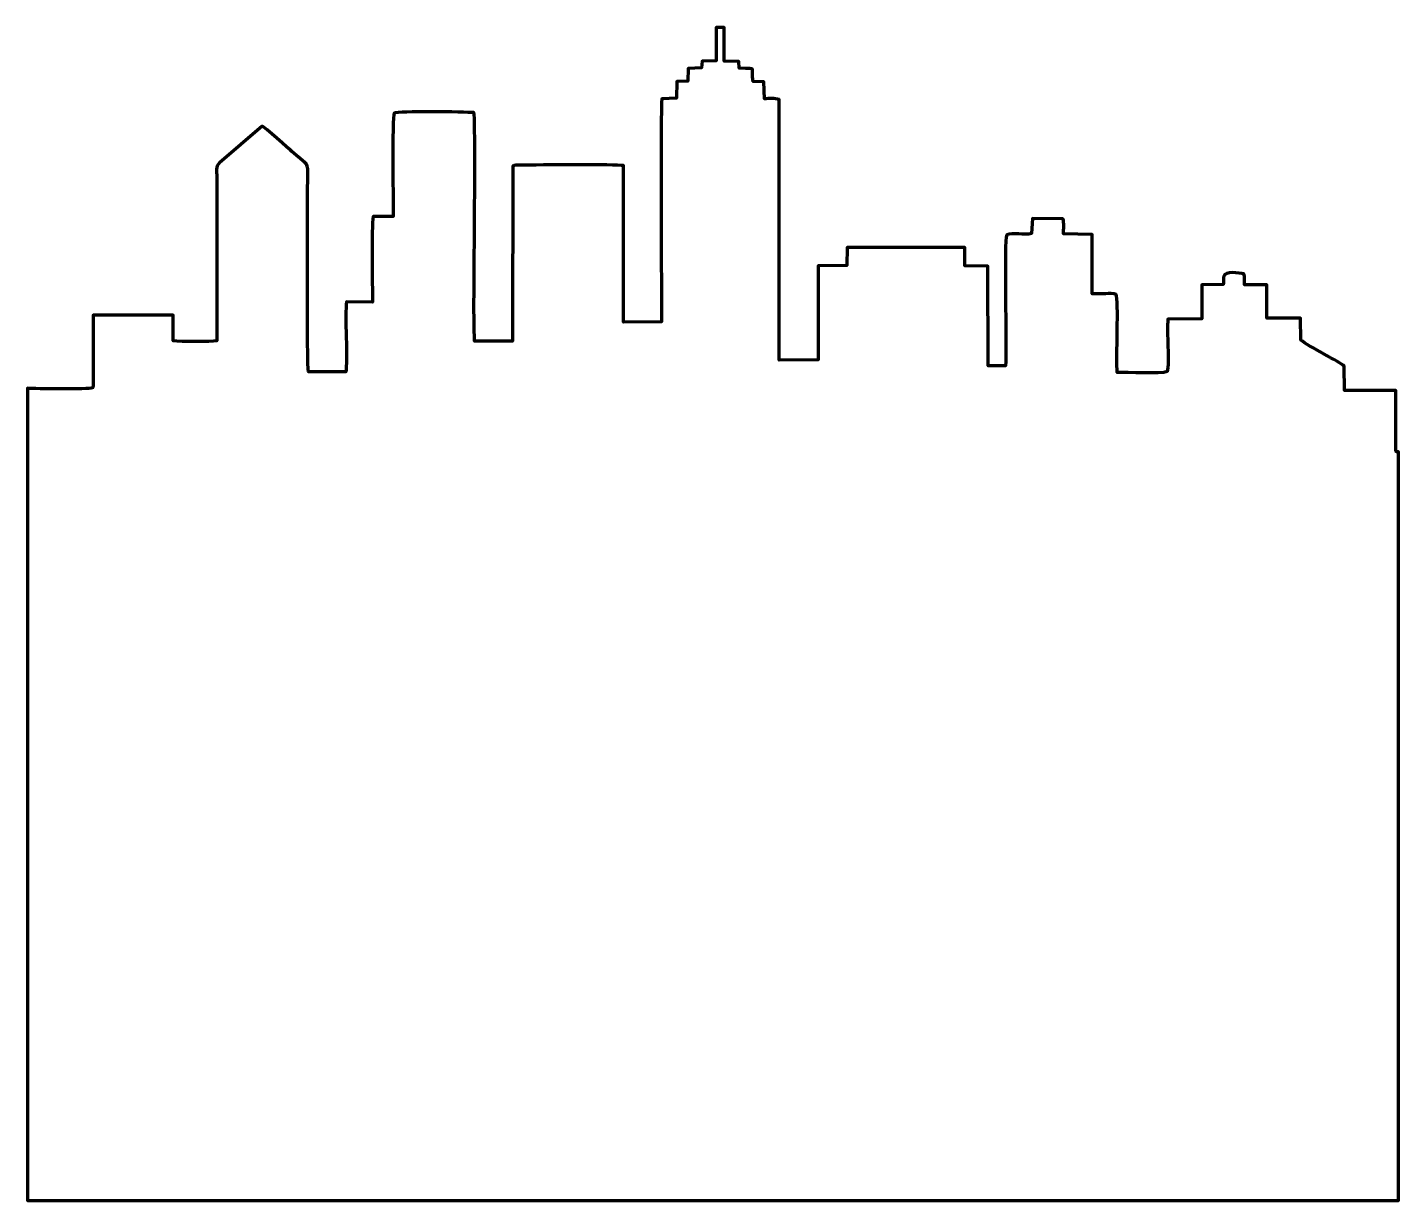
# Model space of a CAD drawing. Header units: millimetres. Extents: x -44.5 to 44.5, y -38 to 38.
import ezdxf

# ---------------------------------------------------------------- set-up
doc = ezdxf.new("R2010")
doc.units = ezdxf.units.MM
doc.header["$MEASUREMENT"] = 0
doc.layers.add('Layer 1', color=7, linetype='Continuous')

msp = doc.modelspace()

# ---------------------------------------------------------------- linework, layer by layer
at = {"layer": 'Layer 1', "lineweight": 70}
for points, knots in [([(44.45, 5.8218), (44.45, 5.8218), (44.45, 10.513), (44.45, 10.513), (44.45, 10.513), (44.1726, 10.5207), (44.3437, 10.5214), (44.2765, 10.5724), (44.2765, 10.5724), (44.2765, 10.5724), (44.2757, 14.4842), (44.2757, 14.4842), (44.2757, 14.4842), (44.2757, 14.4842), (40.9418, 14.4816), (40.9418, 14.4816), (40.9418, 14.4816), (40.9418, 14.4816), (40.9323, 16.0672), (40.9323, 16.0672), (40.9323, 16.0672), (40.6715, 16.3199), (38.5496, 17.3775), (38.1145, 17.7577), (38.1145, 17.7577), (38.1145, 17.7577), (38.0932, 19.1718), (38.0932, 19.1718), (38.0932, 19.1718), (38.0932, 19.1718), (35.9052, 19.1847), (35.9052, 19.1847), (35.9052, 19.1847), (35.9052, 19.1847), (35.8984, 21.3327), (35.8984, 21.3327), (35.8984, 21.3327), (35.8984, 21.3327), (34.4672, 21.3348), (34.4672, 21.3348), (34.4672, 21.3348), (34.4514, 21.5597), (34.4841, 21.8696), (34.4143, 22.0467), (34.4143, 22.0467), (34.1486, 22.125), (33.1883, 22.2551), (33.1211, 21.9029), (33.1211, 21.9029), (33.1071, 21.8297), (33.1085, 21.812), (33.1042, 21.7381), (33.1042, 21.7381), (33.0949, 21.5801), (33.1118, 21.5243), (33.0824, 21.3526), (33.0824, 21.3526), (33.0824, 21.3526), (31.6879, 21.3301), (31.6879, 21.3301), (31.6879, 21.3301), (31.6879, 21.3301), (31.684, 19.1288), (31.684, 19.1288), (31.684, 19.1288), (31.684, 19.1288), (29.496, 19.1061), (29.496, 19.1061), (29.496, 19.1061), (29.3961, 18.2927), (29.6227, 16.2841), (29.4413, 15.7127), (29.4413, 15.7127), (29.0691, 15.558), (26.8311, 15.6815), (26.208, 15.6621), (26.208, 15.6621), (26.1152, 16.4591), (26.3223, 20.4001), (26.1419, 20.7036), (26.1419, 20.7036), (26.0372, 20.8178), (25.6231, 20.7614), (25.4477, 20.7608), (25.4477, 20.7608), (25.1613, 20.7598), (24.8749, 20.761), (24.5884, 20.76), (24.5884, 20.76), (24.5884, 20.76), (24.5862, 24.608), (24.5862, 24.608), (24.5862, 24.608), (24.5862, 24.608), (22.7211, 24.6373), (22.7211, 24.6373), (22.7211, 24.6373), (22.7348, 24.9559), (22.7783, 25.3338), (22.6901, 25.6268), (22.6901, 25.6268), (22.6901, 25.6268), (20.716, 25.6391), (20.716, 25.6391), (20.716, 25.6391), (20.716, 25.6391), (20.6597, 24.6759), (20.6597, 24.6759), (20.6597, 24.6759), (20.2164, 24.5108), (19.3966, 24.7742), (19.0468, 24.5758), (19.0468, 24.5758), (18.8503, 24.2611), (19.0453, 17.2184), (18.9726, 16.0973), (18.9726, 16.0973), (18.9726, 16.0973), (17.8343, 16.0979), (17.8343, 16.0979), (17.8343, 16.0979), (17.8343, 16.0979), (17.8268, 22.5514), (17.8268, 22.5514), (17.8268, 22.5514), (17.8268, 22.5514), (16.3345, 22.5782), (16.3345, 22.5782), (16.3345, 22.5782), (16.3345, 22.5782), (16.3259, 23.7553), (16.3259, 23.7553), (16.3259, 23.7553), (16.3259, 23.7553), (8.705, 23.7558), (8.705, 23.7558), (8.705, 23.7558), (8.705, 23.7558), (8.6835, 22.5981), (8.6835, 22.5981), (8.6835, 22.5981), (8.6835, 22.5981), (6.8222, 22.5663), (6.8222, 22.5663), (6.8222, 22.5663), (6.8222, 22.5663), (6.8095, 16.4776), (6.8095, 16.4776), (6.8095, 16.4776), (6.8095, 16.4776), (4.2882, 16.4537), (4.2882, 16.4537), (4.2882, 16.4537), (4.2882, 16.4537), (4.2816, 33.3519), (4.2816, 33.3519), (4.2816, 33.3519), (4.0028, 33.4586), (3.6347, 33.4033), (3.3283, 33.4056), (3.3283, 33.4056), (3.3283, 33.4056), (3.2947, 34.5082), (3.2947, 34.5082), (3.2947, 34.5082), (3.2947, 34.5082), (2.606, 34.5285), (2.606, 34.5285), (2.606, 34.5285), (2.3669, 35.4592), (3.0556, 35.3494), (1.699, 35.3802), (1.699, 35.3802), (1.699, 35.3802), (1.6674, 35.8305), (1.6674, 35.8305), (1.6674, 35.8305), (1.6674, 35.8305), (0.7262, 35.8522), (0.7262, 35.8522), (0.7262, 35.8522), (0.7262, 35.8522), (0.7259, 38.0294), (0.7259, 38.0294), (0.7259, 38.0294), (0.7259, 38.0294), (0.2049, 38.0294), (0.2049, 38.0294), (0.2049, 38.0294), (0.2049, 38.0294), (0.2046, 35.861), (0.2046, 35.861), (0.2046, 35.861), (0.2046, 35.861), (-0.7029, 35.8431), (-0.7029, 35.8431), (-0.7029, 35.8431), (-0.7029, 35.8431), (-0.7381, 35.3992), (-0.7381, 35.3992), (-0.7381, 35.3992), (-0.7381, 35.3992), (-1.6005, 35.3705), (-1.6005, 35.3705), (-1.6005, 35.3705), (-1.6005, 35.3705), (-1.6296, 34.5381), (-1.6296, 34.5381), (-1.6296, 34.5381), (-1.6296, 34.5381), (-2.3491, 34.5199), (-2.3491, 34.5199), (-2.3491, 34.5199), (-2.3491, 34.5199), (-2.3558, 33.4437), (-2.3558, 33.4437), (-2.3558, 33.4437), (-2.3558, 33.4437), (-3.309, 33.3974), (-3.309, 33.3974), (-3.309, 33.3974), (-3.4311, 32.8514), (-3.3194, 20.078), (-3.3457, 18.946), (-3.3457, 18.946), (-3.3457, 18.946), (-5.8041, 18.9256), (-5.8041, 18.9256), (-5.8041, 18.9256), (-5.8041, 18.9256), (-5.8089, 29.0675), (-5.8089, 29.0675), (-5.8089, 29.0675), (-6.3252, 29.1699), (-11.1879, 29.1006), (-12.5598, 29.1044), (-12.5598, 29.1044), (-12.9892, 29.1056), (-12.8857, 29.0719), (-12.943, 29.0525), (-12.943, 29.0525), (-12.9548, 29.0485), (-12.9746, 29.0406), (-12.9886, 29.0316), (-12.9886, 29.0316), (-12.9886, 29.0316), (-13.0081, 17.6793), (-13.0081, 17.6793), (-13.0081, 17.6793), (-13.0081, 17.6793), (-15.4544, 17.6954), (-15.4544, 17.6954), (-15.4544, 17.6954), (-15.5438, 19.1166), (-15.4633, 23.3922), (-15.4633, 25.1211), (-15.4633, 25.1211), (-15.4633, 26.0323), (-15.4034, 32.1622), (-15.498, 32.5085), (-15.498, 32.5085), (-16.1132, 32.5487), (-20.4532, 32.6188), (-20.6674, 32.4639), (-20.6674, 32.4639), (-20.8178, 32.3198), (-20.7273, 25.9889), (-20.7314, 25.7627), (-20.7314, 25.7627), (-20.7314, 25.7627), (-22.0438, 25.7656), (-22.0438, 25.7656), (-22.0438, 25.7656), (-22.1368, 25.0703), (-22.0779, 21.2909), (-22.0851, 20.2267), (-22.0851, 20.2267), (-22.0851, 20.2267), (-23.752, 20.2282), (-23.752, 20.2282), (-23.752, 20.2282), (-23.8945, 19.4965), (-23.6641, 16.2971), (-23.8155, 15.7082), (-23.8155, 15.7082), (-23.8155, 15.7082), (-26.2368, 15.7003), (-26.2368, 15.7003), (-26.2368, 15.7003), (-26.3342, 16.0552), (-26.2935, 26.7113), (-26.2718, 28.6263), (-26.2718, 28.6263), (-26.2638, 29.3384), (-26.4289, 29.1801), (-27.2963, 29.9814), (-27.2963, 29.9814), (-27.4324, 30.1072), (-29.1324, 31.6233), (-29.2263, 31.6258), (-29.2263, 31.6258), (-29.2263, 31.6258), (-31.9979, 29.2464), (-31.9979, 29.2464), (-31.9979, 29.2464), (-32.263, 28.9934), (-32.1731, 28.7406), (-32.1722, 28.3278), (-32.1722, 28.3278), (-32.1722, 28.3278), (-32.1726, 17.7175), (-32.1726, 17.7175), (-32.1726, 17.7175), (-32.5213, 17.625), (-34.551, 17.6644), (-34.9985, 17.7036), (-34.9985, 17.7036), (-34.9985, 17.7036), (-34.9967, 19.3821), (-34.9967, 19.3821), (-34.9967, 19.3821), (-34.9967, 19.3821), (-40.1847, 19.3805), (-40.1847, 19.3805), (-40.1847, 19.3805), (-40.1847, 19.3805), (-40.1927, 14.7969), (-40.1927, 14.7969), (-40.1927, 14.7969), (-40.2281, 14.601), (-40.1959, 14.7326), (-40.2369, 14.6571), (-40.2369, 14.6571), (-40.4608, 14.5622), (-43.97, 14.5905), (-44.4484, 14.6347), (-44.4484, 14.6347), (-44.4484, 14.6347), (-44.45, 5.8218), (-44.45, 5.8218)], [0, 0, 0, 0, 0.0116279, 0.0116279, 0.0116279, 0.0116279, 0.0232558, 0.0232558, 0.0232558, 0.0232558, 0.0348837, 0.0348837, 0.0348837, 0.0348837, 0.0465116, 0.0465116, 0.0465116, 0.0465116, 0.0581395, 0.0581395, 0.0581395, 0.0581395, 0.0697674, 0.0697674, 0.0697674, 0.0697674, 0.0813953, 0.0813953, 0.0813953, 0.0813953, 0.0930233, 0.0930233, 0.0930233, 0.0930233, 0.1046512, 0.1046512, 0.1046512, 0.1046512, 0.1162791, 0.1162791, 0.1162791, 0.1162791, 0.127907, 0.127907, 0.127907, 0.127907, 0.1395349, 0.1395349, 0.1395349, 0.1395349, 0.1511628, 0.1511628, 0.1511628, 0.1511628, 0.1627907, 0.1627907, 0.1627907, 0.1627907, 0.1744186, 0.1744186, 0.1744186, 0.1744186, 0.1860465, 0.1860465, 0.1860465, 0.1860465, 0.1976744, 0.1976744, 0.1976744, 0.1976744, 0.2093023, 0.2093023, 0.2093023, 0.2093023, 0.2209302, 0.2209302, 0.2209302, 0.2209302, 0.2325581, 0.2325581, 0.2325581, 0.2325581, 0.244186, 0.244186, 0.244186, 0.244186, 0.255814, 0.255814, 0.255814, 0.255814, 0.2674419, 0.2674419, 0.2674419, 0.2674419, 0.2790698, 0.2790698, 0.2790698, 0.2790698, 0.2906977, 0.2906977, 0.2906977, 0.2906977, 0.3023256, 0.3023256, 0.3023256, 0.3023256, 0.3139535, 0.3139535, 0.3139535, 0.3139535, 0.3255814, 0.3255814, 0.3255814, 0.3255814, 0.3372093, 0.3372093, 0.3372093, 0.3372093, 0.3488372, 0.3488372, 0.3488372, 0.3488372, 0.3604651, 0.3604651, 0.3604651, 0.3604651, 0.372093, 0.372093, 0.372093, 0.372093, 0.3837209, 0.3837209, 0.3837209, 0.3837209, 0.3953488, 0.3953488, 0.3953488, 0.3953488, 0.4069767, 0.4069767, 0.4069767, 0.4069767, 0.4186047, 0.4186047, 0.4186047, 0.4186047, 0.4302326, 0.4302326, 0.4302326, 0.4302326, 0.4418605, 0.4418605, 0.4418605, 0.4418605, 0.4534884, 0.4534884, 0.4534884, 0.4534884, 0.4651163, 0.4651163, 0.4651163, 0.4651163, 0.4767442, 0.4767442, 0.4767442, 0.4767442, 0.4883721, 0.4883721, 0.4883721, 0.4883721, 0.5, 0.5, 0.5, 0.5, 0.5116279, 0.5116279, 0.5116279, 0.5116279, 0.5232558, 0.5232558, 0.5232558, 0.5232558, 0.5348837, 0.5348837, 0.5348837, 0.5348837, 0.5465116, 0.5465116, 0.5465116, 0.5465116, 0.5581395, 0.5581395, 0.5581395, 0.5581395, 0.5697674, 0.5697674, 0.5697674, 0.5697674, 0.5813953, 0.5813953, 0.5813953, 0.5813953, 0.5930233, 0.5930233, 0.5930233, 0.5930233, 0.6046512, 0.6046512, 0.6046512, 0.6046512, 0.6162791, 0.6162791, 0.6162791, 0.6162791, 0.627907, 0.627907, 0.627907, 0.627907, 0.6395349, 0.6395349, 0.6395349, 0.6395349, 0.6511628, 0.6511628, 0.6511628, 0.6511628, 0.6627907, 0.6627907, 0.6627907, 0.6627907, 0.6744186, 0.6744186, 0.6744186, 0.6744186, 0.6860465, 0.6860465, 0.6860465, 0.6860465, 0.6976744, 0.6976744, 0.6976744, 0.6976744, 0.7093023, 0.7093023, 0.7093023, 0.7093023, 0.7209302, 0.7209302, 0.7209302, 0.7209302, 0.7325581, 0.7325581, 0.7325581, 0.7325581, 0.744186, 0.744186, 0.744186, 0.744186, 0.755814, 0.755814, 0.755814, 0.755814, 0.7674419, 0.7674419, 0.7674419, 0.7674419, 0.7790698, 0.7790698, 0.7790698, 0.7790698, 0.7906977, 0.7906977, 0.7906977, 0.7906977, 0.8023256, 0.8023256, 0.8023256, 0.8023256, 0.8139535, 0.8139535, 0.8139535, 0.8139535, 0.8255814, 0.8255814, 0.8255814, 0.8255814, 0.8372093, 0.8372093, 0.8372093, 0.8372093, 0.8488372, 0.8488372, 0.8488372, 0.8488372, 0.8604651, 0.8604651, 0.8604651, 0.8604651, 0.872093, 0.872093, 0.872093, 0.872093, 0.8837209, 0.8837209, 0.8837209, 0.8837209, 0.8953488, 0.8953488, 0.8953488, 0.8953488, 0.9069767, 0.9069767, 0.9069767, 0.9069767, 0.9186047, 0.9186047, 0.9186047, 0.9186047, 0.9302326, 0.9302326, 0.9302326, 0.9302326, 0.9418605, 0.9418605, 0.9418605, 0.9418605, 0.9534884, 0.9534884, 0.9534884, 0.9534884, 0.9651163, 0.9651163, 0.9651163, 0.9651163, 0.9767442, 0.9767442, 0.9767442, 0.9767442, 1, 1, 1, 1]), ([(-44.45, 5.8218), (-44.45, 5.8218), (-44.45, -38.0293), (-44.45, -38.0293), (-44.45, -38.0293), (-44.45, -38.0293), (44.45, -38.0293), (44.45, -38.0293), (44.45, -38.0293), (44.45, -38.0293), (44.45, 5.8218), (44.45, 5.8218)], [0, 0, 0, 0, 0.25, 0.25, 0.25, 0.25, 0.5, 0.5, 0.5, 0.5, 1, 1, 1, 1])]:
    msp.add_open_spline(points, degree=3, knots=knots, dxfattribs=at)

doc.saveas('drawing.dxf')
